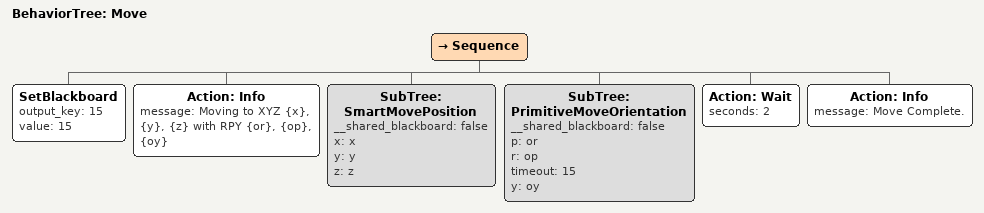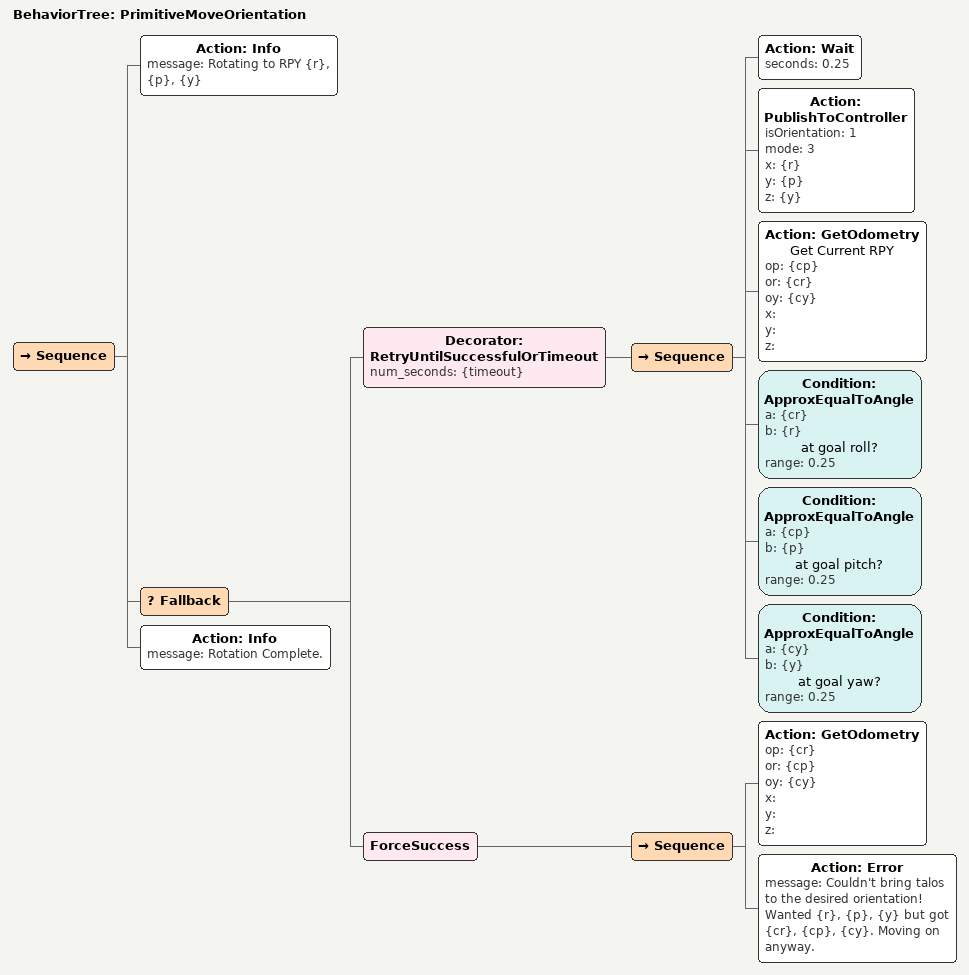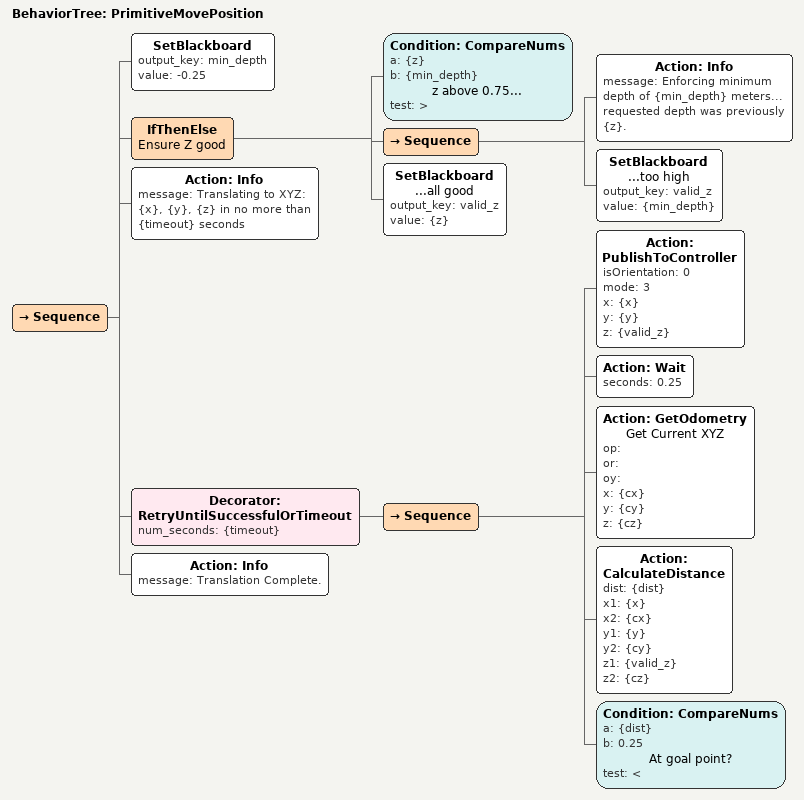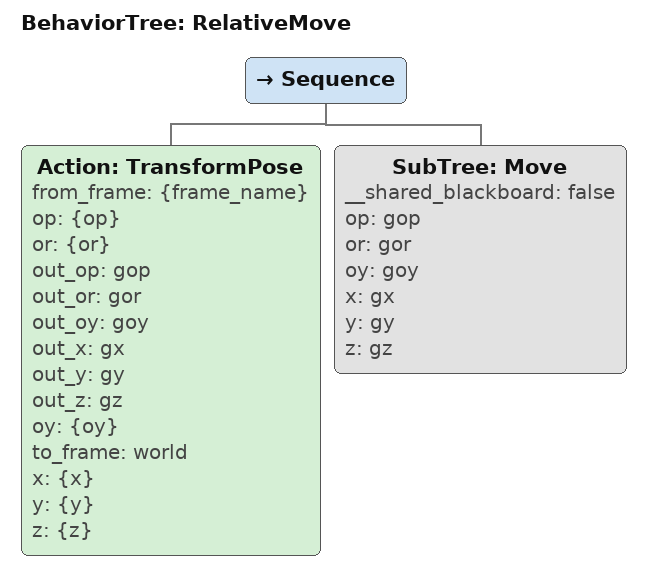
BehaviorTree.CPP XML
<BehaviorTree ID="Move">
    <Sequence>
        <SetBlackboard output_key="15" value="15"/>
        <Action ID="Info" message="Moving to XYZ {x}, {y}, {z} with RPY {or}, {op}, {oy}"/>
        <SubTree ID="SmartMovePosition" __shared_blackboard="false" x="x" y="y" z="z"/>
        <SubTree ID="PrimitiveMoveOrientation" __shared_blackboard="false" p="or" r="op" timeout="15" y="oy"/>
        <Action ID="Wait" seconds="2"/>
        <Action ID="Info" message="Move Complete."/>
    </Sequence>
</BehaviorTree>

<BehaviorTree ID="PrimitiveMoveOrientation">
    <Sequence>
        <Action ID="Info" message="Rotating to RPY {r}, {p}, {y}"/>
        <Fallback>
            <Decorator ID="RetryUntilSuccessfulOrTimeout" num_seconds="{timeout}">
                <Sequence>
                    <Action ID="Wait" seconds="0.25"/>
                    <Action ID="PublishToController" isOrientation="1" mode="3" x="{r}" y="{p}" z="{y}"/>
                    <Action ID="GetOdometry" name="Get Current RPY" op="{cp}" or="{cr}" oy="{cy}" x="" y="" z=""/>
                    <Condition ID="ApproxEqualToAngle" a="{cr}" b="{r}" name="at goal roll?" range="0.25"/>
                    <Condition ID="ApproxEqualToAngle" a="{cp}" b="{p}" name="at goal pitch?" range="0.25"/>
                    <Condition ID="ApproxEqualToAngle" a="{cy}" b="{y}" name="at goal yaw?" range="0.25"/>
                </Sequence>
            </Decorator>
            <ForceSuccess>
                <Sequence>
                    <Action ID="GetOdometry" op="{cr}" or="{cp}" oy="{cy}" x="" y="" z=""/>
                    <Action ID="Error" message="Couldn't bring talos to the desired orientation! Wanted {r}, {p}, {y} but got {cr}, {cp}, {cy}. Moving on anyway."/>
                </Sequence>
            </ForceSuccess>
        </Fallback>
        <Action ID="Info" message="Rotation Complete."/>
    </Sequence>
</BehaviorTree>

<BehaviorTree ID="PrimitiveMovePosition">
    <Sequence>
        <SetBlackboard output_key="min_depth" value="-0.25"/>
        <IfThenElse name="Ensure Z good">
            <Condition ID="CompareNums" a="{z}" b="{min_depth}" name="z above 0.75..." test=">"/>
            <Sequence>
                <Action ID="Info" message="Enforcing minimum depth of {min_depth} meters... requested depth was previously {z}."/>
                <SetBlackboard name="...too high" output_key="valid_z" value="{min_depth}"/>
            </Sequence>
            <SetBlackboard name="...all good" output_key="valid_z" value="{z}"/>
        </IfThenElse>
        <Action ID="Info" message="Translating to XYZ: {x}, {y}, {z} in no more than {timeout} seconds"/>
        <Decorator ID="RetryUntilSuccessfulOrTimeout" num_seconds="{timeout}">
            <Sequence>
                <Action ID="PublishToController" isOrientation="0" mode="3" x="{x}" y="{y}" z="{valid_z}"/>
                <Action ID="Wait" seconds="0.25"/>
                <Action ID="GetOdometry" name="Get Current XYZ" op="" or="" oy="" x="{cx}" y="{cy}" z="{cz}"/>
                <Action ID="CalculateDistance" dist="{dist}" x1="{x}" x2="{cx}" y1="{y}" y2="{cy}" z1="{valid_z}" z2="{cz}"/>
                <Condition ID="CompareNums" a="{dist}" b="0.25" name="At goal point?" test="&lt;"/>
            </Sequence>
        </Decorator>
        <Action ID="Info" message="Translation Complete."/>
    </Sequence>
</BehaviorTree>

<BehaviorTree ID="RelativeMove">
    <Sequence>
        <Action ID="TransformPose" from_frame="{frame_name}" op="{op}" or="{or}" out_op="gop" out_or="gor" out_oy="goy" out_x="gx" out_y="gy" out_z="gz" oy="{oy}" to_frame="world" x="{x}" y="{y}" z="{z}"/>
        <SubTree ID="Move" __shared_blackboard="false" op="gop" or="gor" oy="goy" x="gx" y="gy" z="gz"/>
    </Sequence>
</BehaviorTree>
